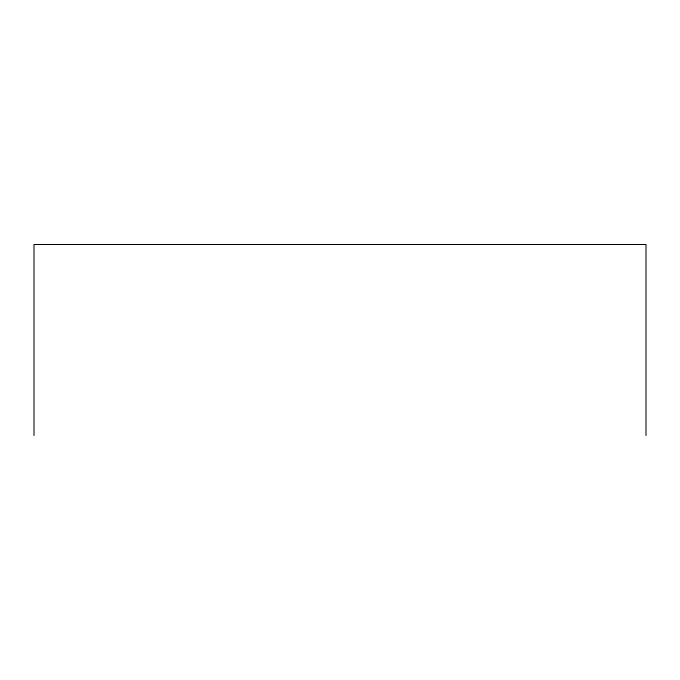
<?xml version="1.0" encoding="UTF-8"?>
<svg xmlns="http://www.w3.org/2000/svg" width="680" height="680" viewBox="0 0 680 680"><rect width="100%" height="100%" fill="white"/><g stroke="black" fill="none" stroke-linecap="round" stroke-linejoin="round"><path stroke-width="1.02" d="M646 435.506L646 244.494L34 244.494L34 435.506"/></g></svg>
